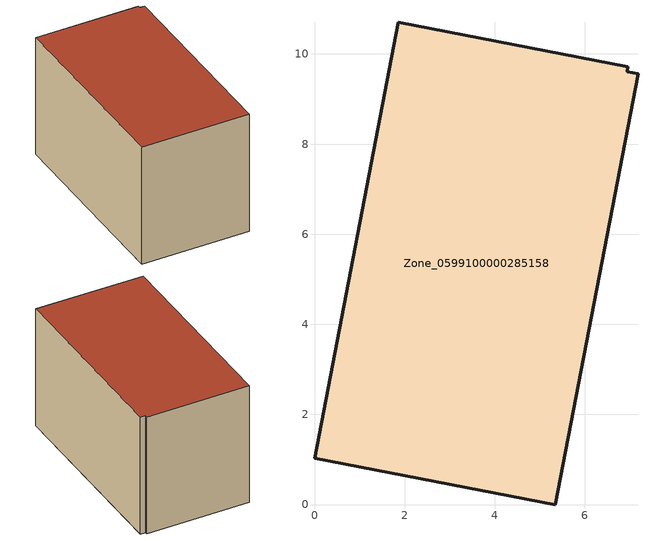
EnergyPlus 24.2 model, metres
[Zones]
Zone_0599100000285158
 floor ground (C_G): 0,1.03 1.86,10.7 6.96,9.72 6.94,9.61 7.18,9.56 5.34,0 z0
 wall outside (C_F): 1.86,10.7 0,1.03 5.34,0 7.18,9.56 6.94,9.61 6.96,9.72 1.86,10.7 z0:6.25
 roof outside (C_R): 0,1.03 5.34,0 7.18,9.56 6.94,9.61 6.96,9.72 1.86,10.7 z6.25
[BUILDING]
Pand.0599100000285158: North Axis=0; Terrain=City; Loads Convergence Tolerance Value=0.04; Temperature Convergence Tolerance Value=0.4; Solar Distribution=FullExterior; Maximum Number of Warmup Days=25; Minimum Number of Warmup Days=1
[Site:Location]
Rotterdam.The.Hague.AP_ZH_NLD Design_Conditions: Latitude=51.96; Longitude=4.45; Time Zone=1; Elevation=-4.5
[SITE:GROUNDTEMPERATURE:BUILDINGSURFACE]
18, 18, 18, 18, 18, 18, 18, 18, 18, 18, 18, 18
[MATERIAL] Thermal Absorptance=0.9; Solar Absorptance=0.7; Visible Absorptance=0.7
Name | Roughness | Thickness | Conductivity | Density | Specific Heat
G.TI.1946-1964 | MediumSmooth | 0.15 | 1 | 540 | 1210
F.TI.1946-1964 | Rough | 0.3 | 0.857143 | 1920 | 840
R.TI.1946-1964 | MediumRough | 0.2 | 0.277778 | 1500 | 1000
[CONSTRUCTION]
C_G: G.TI.1946-1964
C_F: F.TI.1946-1964
C_R: R.TI.1946-1964
[ZONE]
Zone_0599100000285158: Type=1; Multiplier=1; Ceiling Height=Autocalculate; Volume=Autocalculate; Floor Area=autocalculate; Part of Total Floor Area=Yes
[ZONEINFILTRATION:DESIGNFLOWRATE]
Infil_Zone_0599100000285158: Zone or ZoneList or Space or SpaceList=Zone_0599100000285158; Schedule=AlwaysOn; Design Flow Rate Calculation Method=Flow/Area; Flow Rate per Floor Area=0.003; Constant Term Coefficient=1; Temperature Term Coefficient=0; Velocity Term Coefficient=0; Velocity Squared Term Coefficient=0
[HVACTEMPLATE:ZONE:IDEALLOADSAIRSYSTEM]
Zone_0599100000285158: Maximum Heating Supply Air Temperature=50; Minimum Cooling Supply Air Temperature=13; Maximum Heating Supply Air Humidity Ratio=0.0156; Minimum Cooling Supply Air Humidity Ratio=0.0077; Heating Limit=NoLimit; Cooling Limit=NoLimit; Dehumidification Control Type=ConstantSensibleHeatRatio; Cooling Sensible Heat Ratio=0.7; Dehumidification Setpoint=60; Humidification Control Type=None; Humidification Setpoint=30; Outdoor Air Method=None; Outdoor Air Flow Rate per Person=0.00944; Outdoor Air Flow Rate per Zone Floor Area=0; Outdoor Air Flow Rate per Zone=0; Demand Controlled Ventilation Type=None; Outdoor Air Economizer Type=NoEconomizer; Heat Recovery Type=None; Sensible Heat Recovery Effectiveness=0.7; Latent Heat Recovery Effectiveness=0.65
[ZONECONTROL:THERMOSTAT]
ThermostatControl_Zone_0599100000285158: Zone or ZoneList=Zone_0599100000285158; Control Type Schedule=DualSetpointControlType; Control 1=Thermostat_Zone_0599100000285158; Temperature Difference Between Cutout And Setpoint=0
[THERMOSTATSETPOINT:DUALSETPOINT]
Thermostat_Zone_0599100000285158: Heating Setpoint Temperature Schedule=HeatingSetpoint_Zone_0599100000285158; Cooling Setpoint Temperature Schedule=CoolingSetpoint_Zone_0599100000285158
[SCHEDULE:COMPACT]
HeatingSetpoint_Zone_0599100000285158: Through: 12/31, For: AllDays, Until: 24:00, 21
CoolingSetpoint_Zone_0599100000285158: Through: 12/31, For: AllDays, Until: 24:00, 24
DualSetpointControlType: Through: 12/31, For: AllDays, Until: 24:00, 4
AlwaysOn: Through: 12/31, For: AllDays, Until: 24:00, 1
